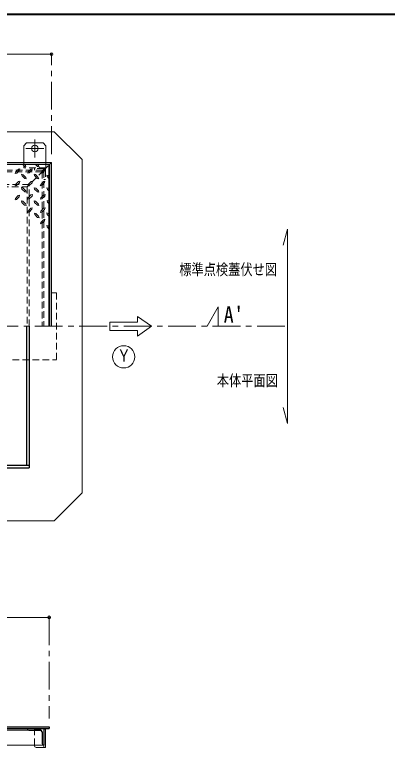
# Model space of a CAD drawing. Units: millimetres at full size, sheet at 1:10; details may follow other scales. Extents: x -2114 to 1936, y -1399 to 1411.
# Drawn here: x -800 to -129, y 92 to 1411 of the extents above; entities that cross this region are included whole.
import ezdxf
from ezdxf.enums import TextEntityAlignment as Align

# ---------------------------------------------------------------- set-up
doc = ezdxf.new("R2010")
doc.units = ezdxf.units.MM
doc.header["$LTSCALE"] = 10
doc.header["$PDMODE"] = 32
doc.header["$PDSIZE"] = 5
doc.linetypes.add('CHAIN1', pattern=[8, 5, -1, 1, -1])
doc.linetypes.add('DASHED1', pattern=[1.8, 1.2, -0.6])
doc.layers.add('0-0_ﾚｲﾔ1', color=4, linetype='Continuous', lineweight=9)
doc.styles.add('ＭＳ ゴシック', font='')
doc.styles.get('ＭＳ ゴシック').set_extended_font_data('MS Gothic')

msp = doc.modelspace()

# ---------------------------------------------------------------- linework, layer by layer
at = {"layer": '0-0_ﾚｲﾔ1', "color": 1, "lineweight": 40}
msp.add_line((1936.08, 1411.36), (-2113.92, 1411.36), dxfattribs=at)
at = {"layer": '0-0_ﾚｲﾔ1'}
for p, q in [((-733.92, 1340.36), (-1773.92, 1340.36)), ((-778.92, 1180.36), (-783.92, 1175.36)), ((-783.92, 1175.36), (-783.92, 1145.36)), ((-778.92, 1180.36), (-748.92, 1180.36)), ((-743.92, 1175.36), (-748.92, 1180.36)), ((-743.92, 1175.36), (-743.92, 1145.36)), ((-678.92, 1150.36), (-678.92, 850.36)), ((-785.8, 1141.36), (-782.4, 1137.83)), ((-779.83, 1137.19), (-782.4, 1137.83)), ((-782.16, 1141.36), (-780.47, 1139.68)), ((-780.47, 1139.68), (-779.83, 1137.19)), ((-762.55, 1141.36), (-758.94, 1137.75)), ((-756.36, 1137.02), (-758.94, 1137.75)), ((-758.85, 1141.36), (-757.09, 1139.6)), ((-757.09, 1139.6), (-756.36, 1137.02)), ((-736.92, 1142.36), (-737.92, 1141.36)), ((-798.47, 1128.1), (-799.11, 1125.61)), ((-796.54, 1126.26), (-799.11, 1125.61)), ((-796.54, 1126.26), (-791.48, 1131.32)), ((-786.98, 1121.35), (-787.62, 1123.93)), ((-785.13, 1123.28), (-787.62, 1123.93)), ((-786.98, 1121.35), (-781.92, 1116.29)), ((-785.13, 1123.28), (-780.07, 1118.14)), ((-776.05, 1128.27), (-776.69, 1125.77)), ((-774.12, 1126.42), (-776.69, 1125.77)), ((-774.12, 1126.42), (-769.06, 1131.48)), ((-764.56, 1121.52), (-765.2, 1124.09)), ((-762.71, 1123.44), (-765.2, 1124.09)), ((-764.56, 1121.52), (-759.5, 1116.45)), ((-762.71, 1123.44), (-757.65, 1118.3)), ((-752.59, 1128.1), (-753.23, 1125.61)), ((-750.66, 1126.26), (-753.23, 1125.61)), ((-750.66, 1126.26), (-745.6, 1131.32)), ((-739.97, 1121.76), (-742.54, 1122.4)), ((-741.82, 1119.83), (-742.54, 1122.4)), ((-739.97, 1121.76), (-737.92, 1119.41)), ((-796.78, 1103.84), (-791.72, 1108.9)), ((-779.35, 1115.65), (-781.92, 1116.29)), ((-780.07, 1118.14), (-779.35, 1115.65)), ((-773.88, 1103.76), (-768.82, 1108.82)), ((-756.93, 1115.81), (-759.5, 1116.45)), ((-757.65, 1118.3), (-756.93, 1115.81)), ((-751.46, 1103.92), (-746.4, 1108.98)), ((-741.82, 1119.83), (-737.92, 1115.93)), ((-798.71, 1105.69), (-799.35, 1103.19)), ((-796.78, 1103.84), (-799.35, 1103.19)), ((-787.14, 1097.41), (-787.78, 1099.98)), ((-785.29, 1099.34), (-787.78, 1099.98)), ((-787.14, 1097.41), (-782.08, 1092.35)), ((-785.29, 1099.34), (-780.23, 1094.19)), ((-775.81, 1105.6), (-776.45, 1103.11)), ((-773.88, 1103.76), (-776.45, 1103.11)), ((-764.24, 1097.33), (-764.88, 1099.9)), ((-762.39, 1099.26), (-764.88, 1099.9)), ((-764.24, 1097.33), (-759.18, 1092.27)), ((-762.39, 1099.26), (-757.33, 1094.11)), ((-753.39, 1105.77), (-754.03, 1103.27)), ((-751.46, 1103.92), (-754.03, 1103.27)), ((-739.49, 1098.77), (-742.06, 1099.42)), ((-741.34, 1096.85), (-742.06, 1099.42)), ((-741.34, 1096.85), (-737.92, 1093.43)), ((-739.49, 1098.77), (-737.92, 1097.21)), ((-796.94, 1078.6), (-791.88, 1083.67)), ((-779.51, 1091.7), (-782.08, 1092.35)), ((-780.23, 1094.19), (-779.51, 1091.7)), ((-775.97, 1081.66), (-776.61, 1079.17)), ((-774.04, 1079.81), (-768.98, 1084.87)), ((-756.6, 1091.62), (-759.18, 1092.27)), ((-757.33, 1094.11), (-756.6, 1091.62)), ((-753.07, 1081.58), (-753.71, 1079.09)), ((-751.14, 1079.73), (-746.08, 1084.79)), ((-798.87, 1080.45), (-799.52, 1077.96)), ((-796.94, 1078.6), (-799.52, 1077.96)), ((-787.3, 1073.46), (-787.94, 1076.03)), ((-785.45, 1075.39), (-787.94, 1076.03)), ((-787.3, 1073.46), (-782.24, 1068.4)), ((-785.45, 1075.39), (-780.39, 1070.25)), ((-779.67, 1067.76), (-782.24, 1068.4)), ((-780.39, 1070.25), (-779.67, 1067.76)), ((-774.04, 1079.81), (-776.61, 1079.17)), ((-764.4, 1073.38), (-765.04, 1075.95)), ((-762.55, 1075.31), (-765.04, 1075.95)), ((-764.4, 1073.38), (-759.34, 1068.32)), ((-762.55, 1075.31), (-757.49, 1070.17)), ((-757.49, 1070.17), (-756.77, 1067.68)), ((-751.14, 1079.73), (-753.71, 1079.09)), ((-739.17, 1075.95), (-741.74, 1076.6)), ((-741.1, 1074.02), (-741.74, 1076.6)), ((-741.1, 1074.02), (-737.92, 1070.85)), ((-739.17, 1075.95), (-737.92, 1074.71)), ((-776.13, 1057.71), (-776.77, 1055.22)), ((-774.2, 1055.86), (-776.77, 1055.22)), ((-774.2, 1055.86), (-769.14, 1060.93)), ((-756.77, 1067.68), (-759.34, 1068.32)), ((-753.23, 1057.63), (-753.87, 1055.14)), ((-751.3, 1055.78), (-753.87, 1055.14)), ((-751.3, 1055.78), (-746.24, 1060.85)), ((-762.15, 1053.37), (-764.72, 1054.02)), ((-764, 1051.44), (-764.72, 1054.02)), ((-764, 1051.44), (-758.94, 1046.46)), ((-762.15, 1053.37), (-757.09, 1048.31)), ((-756.36, 1045.74), (-758.94, 1046.46)), ((-757.09, 1048.31), (-756.36, 1045.74)), ((-753.31, 1037.22), (-748.25, 1042.28)), ((-739.57, 1053.69), (-742.14, 1054.34)), ((-741.42, 1051.77), (-742.14, 1054.34)), ((-741.42, 1051.77), (-737.92, 1048.13)), ((-739.57, 1053.69), (-737.92, 1052.05)), ((-753.31, 1037.22), (-753.95, 1034.65)), ((-751.38, 1035.37), (-753.95, 1034.65)), ((-751.38, 1035.37), (-746.4, 1040.44)), ((-739.97, 1031.44), (-742.54, 1032.08)), ((-741.82, 1029.51), (-742.54, 1032.08)), ((-741.82, 1029.51), (-737.92, 1025.45)), ((-739.97, 1031.44), (-737.92, 1029.39)), ((-1253.92, 326.36), (-737.92, 326.36)), ((-927.42, 123.16), (-774.92, 123.16)), ((-1231.42, 96.16), (-747.92, 96.16)), ((-764.72, 95.36), (-764.72, 96.16)), ((-761.72, 92.36), (-747.92, 92.36))]:
    msp.add_line(p, q, dxfattribs=at)
at = {"layer": '0-0_ﾚｲﾔ1', "linetype": 'CHAIN1'}
for p, q in [((-733.92, 1160.36), (-733.92, 1340.36)), ((-763.92, 1186.36), (-763.92, 1154.36)), ((-779.92, 1170.36), (-747.92, 1170.36)), ((-2043.92, 850.36), (-308.92, 850.36)), ((-737.92, 326.36), (-737.92, 144.36))]:
    msp.add_line(p, q, dxfattribs=at)
at = {"layer": '0-0_ﾚｲﾔ1', "color": 7, "lineweight": 18}
for p, q in [((-733.92, 1145.36), (-1773.92, 1145.36)), ((-736.92, 1142.36), (-1770.92, 1142.36)), ((-736.92, 1142.36), (-733.92, 1145.36)), ((-736.92, 1142.36), (-736.92, 850.36)), ((-733.92, 1145.36), (-733.92, 850.36)), ((-308.92, 1025.36), (-316.69, 996.39)), ((-308.92, 1025.36), (-308.92, 675.36)), ((-628.92, 842.86), (-628.92, 857.86)), ((-553.92, 850.36), (-578.92, 867.86)), ((-678.92, 850.36), (-678.92, 550.36)), ((-553.92, 850.36), (-578.92, 832.86)), ((-628.92, 842.86), (-578.92, 842.86)), ((-578.92, 832.86), (-578.92, 842.86)), ((-308.92, 675.36), (-316.69, 704.34)), ((-728.92, 500.36), (-678.92, 550.36)), ((-728.92, 500.36), (-1778.92, 500.36)), ((-744.72, 125.36), (-747.92, 125.36)), ((-744.72, 125.36), (-744.72, 92.36)), ((-747.92, 96.16), (-747.92, 92.36)), ((-744.72, 92.36), (-747.92, 92.36))]:
    msp.add_line(p, q, dxfattribs=at)
at = {"layer": '0-0_ﾚｲﾔ1', "color": 5, "lineweight": 25}
for p, q in [((-737.92, 1141.36), (-1769.92, 1141.36)), ((-737.92, 850.36), (-737.92, 1141.36)), ((-778.92, 850.36), (-778.92, 600.36)), ((-773.92, 850.36), (-773.92, 595.36)), ((-1733.92, 600.36), (-773.92, 600.36)), ((-1733.92, 595.36), (-773.92, 595.36)), ((-938.92, 129.36), (-737.92, 129.36)), ((-938.92, 126.16), (-737.92, 126.16)), ((-774.92, 123.16), (-753.92, 123.16)), ((-750.92, 120.16), (-750.92, 99.16)), ((-747.92, 126.16), (-747.92, 96.16)), ((-737.92, 129.36), (-737.92, 126.16))]:
    msp.add_line(p, q, dxfattribs=at)
at = {"layer": '0-0_ﾚｲﾔ1', "linetype": 'DASHED1'}
for p, q in [((-783.92, 1145.36), (-783.92, 1135.36)), ((-743.92, 1135.36), (-783.92, 1135.36)), ((-764.72, 1134.56), (-764.72, 1131.36)), ((-747.92, 1134.56), (-764.72, 1134.56)), ((-748.39, 1130.9), (-737.92, 1141.36)), ((-743.92, 1145.36), (-743.92, 1135.36)), ((-750.92, 1128.36), (-1228.42, 1128.36)), ((-750.92, 1128.36), (-750.92, 850.36)), ((-744.72, 1131.36), (-744.72, 1114.56)), ((-747.92, 1114.56), (-744.72, 1114.56)), ((-773.92, 1105.36), (-1733.92, 1105.36)), ((-773.92, 850.36), (-773.92, 1105.36)), ((-733.92, 910.86), (-724.92, 910.86)), ((-724.92, 910.86), (-724.92, 789.86)), ((-803.92, 789.86), (-724.92, 789.86)), ((-764.72, 125.36), (-747.92, 125.36)), ((-764.72, 96.16), (-764.72, 125.36))]:
    msp.add_line(p, q, dxfattribs=at)
at = {"layer": '0-0_ﾚｲﾔ1', "color": 7, "linetype": 'DASHED1', "lineweight": 18}
for p, q in [((-1229.82, 1131.36), (-749.52, 1131.36)), ((-748.39, 1130.9), (-777.92, 1101.36)), ((-747.92, 1129.76), (-747.92, 850.36)), ((-1201.42, 1101.36), (-777.92, 1101.36)), ((-777.92, 1101.36), (-777.92, 850.36))]:
    msp.add_line(p, q, dxfattribs=at)
at = {"layer": '0-0_ﾚｲﾔ1'}
for points in [[(-678.92, 1150.36), (-728.92, 1200.36), (-1778.92, 1200.36)], [(-798.47, 1128.1), (-793.33, 1133.25), (-790.84, 1133.89), (-791.48, 1131.32)], [(-776.05, 1128.27), (-770.91, 1133.41), (-768.42, 1134.05), (-769.06, 1131.48)], [(-752.59, 1128.1), (-747.44, 1133.25), (-744.95, 1133.89), (-745.6, 1131.32)], [(-798.71, 1105.69), (-793.57, 1110.83), (-791.08, 1111.47), (-791.72, 1108.9)], [(-775.81, 1105.6), (-770.67, 1110.75), (-768.18, 1111.39), (-768.82, 1108.82)], [(-753.39, 1105.77), (-748.25, 1110.91), (-745.76, 1111.55), (-746.4, 1108.98)], [(-798.87, 1080.45), (-793.73, 1085.6), (-791.24, 1086.24), (-791.88, 1083.67)], [(-775.97, 1081.66), (-770.83, 1086.8), (-768.34, 1087.44), (-768.98, 1084.87)], [(-753.07, 1081.58), (-747.93, 1086.72), (-745.44, 1087.36), (-746.08, 1084.79)], [(-776.13, 1057.71), (-770.99, 1062.85), (-768.5, 1063.5), (-769.14, 1060.93)], [(-753.23, 1057.63), (-748.09, 1062.77), (-745.6, 1063.42), (-746.24, 1060.85)], [(-748.25, 1042.28), (-745.68, 1043.01), (-746.4, 1040.44)]]:
    msp.add_lwpolyline(points, dxfattribs=at)
at = {"layer": '0-0_ﾚｲﾔ1', "linetype": 'CHAIN1'}
msp.add_lwpolyline([(-453.92, 850.36), (-433.92, 885.36), (-433.92, 850.36)], dxfattribs=at)
at = {"layer": '0-0_ﾚｲﾔ1', "color": 7, "lineweight": 18}
msp.add_lwpolyline([(-628.92, 857.86), (-578.92, 857.86), (-578.92, 867.86)], dxfattribs=at)
at = {"layer": '0-0_ﾚｲﾔ1'}
msp.add_circle((-763.92, 1170.36), 6, dxfattribs=at)
at = {"layer": '0-0_ﾚｲﾔ1', "color": 7, "lineweight": 18}
msp.add_circle((-603.92, 795.36), 20, dxfattribs=at)
at = {"layer": '0-0_ﾚｲﾔ1', "linetype": 'DASHED1'}
msp.add_arc((-747.92, 1131.36), 3.2, 0, 90, dxfattribs=at)
at = {"layer": '0-0_ﾚｲﾔ1', "color": 7, "linetype": 'DASHED1', "lineweight": 18}
msp.add_arc((-749.52, 1129.76), 1.6, 0, 90, dxfattribs=at)
at = {"layer": '0-0_ﾚｲﾔ1', "color": 5, "lineweight": 25}
for centre, start, end in [((-774.92, 126.16), 180, 270), ((-753.92, 120.16), 0, 90), ((-747.92, 99.16), 180, 270)]:
    msp.add_arc(centre, 3, start, end, dxfattribs=at)
at = {"layer": '0-0_ﾚｲﾔ1'}
msp.add_arc((-761.72, 95.36), 3, 180, 270, dxfattribs=at)
at = {"layer": '0-0_ﾚｲﾔ1', "color": 1}
for p in [(-733.92, 1340.36), (-737.92, 326.36)]:
    msp.add_point(p, dxfattribs=at)

# ---------------------------------------------------------------- texts
at = {"layer": '0-0_ﾚｲﾔ1', "color": 7, "style": 'ＭＳ ゴシック'}
for s, height, width, p in [('標準点検蓋伏せ図', 20.16, 0.8, (-503.92, 936.61)), ("A'", 29.33, 0.9, (-423.92, 847.86)), ('Ｙ', 21.99, 0.85, (-616.42, 780.36)), ('本体平面図', 20.16, 0.8, (-436.42, 736.61))]:
    msp.add_text(s, height=height, dxfattribs=dict(at, width=width)).set_placement(p, align=Align.BOTTOM_LEFT)

doc.saveas('drawing.dxf')
